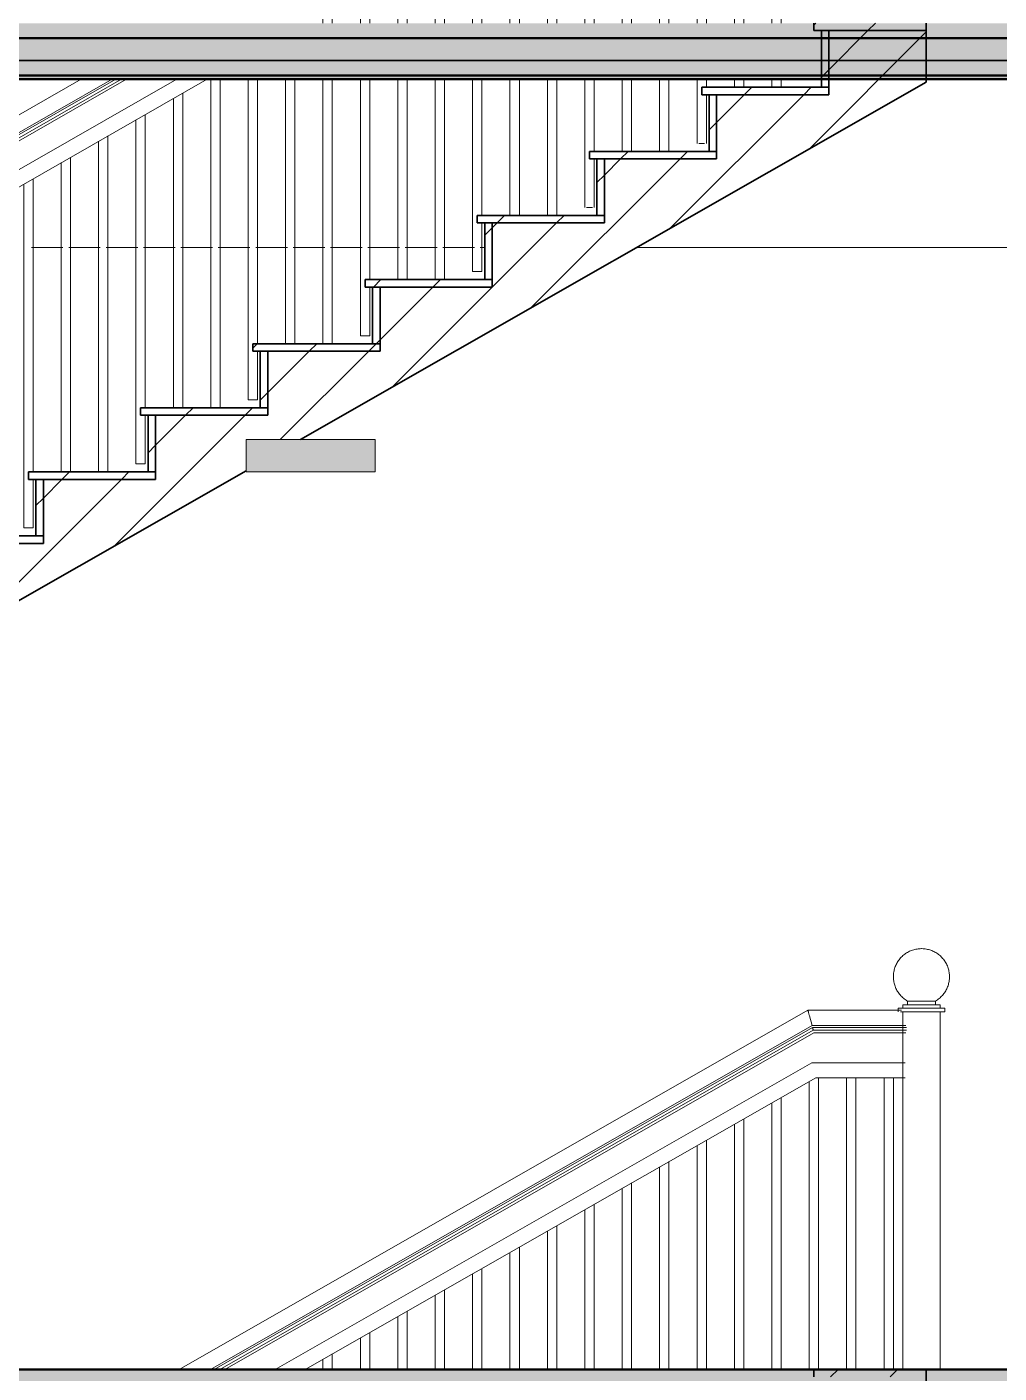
# Model space of a CAD drawing. Header units: millimetres. Extents: x -31177 to 43935, y -145912 to 20306.
# Drawn here: x -12504 to -9905, y -62510 to -58910 of the extents above; entities that cross this region are included whole.
import ezdxf

# ---------------------------------------------------------------- set-up
doc = ezdxf.new("R2010")
doc.units = ezdxf.units.MM
for name, color, linetype, lineweight in [('A-DETL', 8, 'Continuous', 18), ('A-DETL-GENF', 8, 'Continuous', 18), ('A-FLOR', 7, 'Continuous', 18), ('A-FLOR-HRAL', 2, 'Continuous', 18), ('A-FLOR-MCUT', 7, 'Continuous', 50), ('A-FLOR-PATT', 8, 'Continuous', 50), ('S-BEAM', 7, 'Continuous', 18), ('S-FNDN', 7, 'Continuous', 18), ('S-STRS', 2, 'Continuous', 25)]:
    doc.layers.add(name, color=color, linetype=linetype, lineweight=lineweight)
pattern_1 = [(45, (-5629.86, -63999.29), (-79.5495, 79.5495), [])]

# ---------------------------------------------------------------- blocks, each defined once
blk = doc.blocks.new('Railing - 150mm-V20-MẶT CẮT 3-3')
at = {"layer": 'A-FLOR-HRAL'}
for p, q in [((-10175, 8455.9), (-10175, 8465.5)), ((-10050, 8465.5), (-10175, 8465.5)), ((-10162.5, 8465.5), (-10162.5, 8475)), ((-10062.5, 8475), (-10162.5, 8475)), ((-10150, 8475), (-10150, 8485)), ((-10075, 8485), (-10150, 8485)), ((-10075, 8485), (-10075, 8475)), ((-10062.5, 8475), (-10062.5, 8465.5)), ((-10050, 8465.5), (-10050, 8455.9)), ((-10050, 8455.9), (-10168.8, 8455.9)), ((-10162.5, 7500), (-10162.5, 8455.9)), ((-10062.5, 8455.9), (-10062.5, 7500))]:
    blk.add_line(p, q, dxfattribs=at)
at = {"layer": 'A-FLOR-HRAL', "flags": 128}
for points in [[(-10112.5, 8625), (-10115.5, 8624.9), (-10118.5, 8624.8), (-10121.5, 8624.5), (-10124.4, 8624), (-10127.4, 8623.5), (-10130.3, 8622.9), (-10133.2, 8622.1), (-10136.1, 8621.2), (-10138.9, 8620.2), (-10141.7, 8619.1), (-10144.4, 8617.9), (-10147.1, 8616.5), (-10149.8, 8615.1), (-10152.3, 8613.5), (-10154.8, 8611.9), (-10157.3, 8610.2), (-10159.7, 8608.3), (-10162, 8606.4), (-10164.2, 8604.4), (-10166.3, 8602.3), (-10168.3, 8600.1), (-10170.3, 8597.8), (-10172.2, 8595.4), (-10173.9, 8593), (-10175.6, 8590.5), (-10177.2, 8588), (-10178.6, 8585.3), (-10180, 8582.7), (-10181.3, 8580), (-10182.4, 8577.2), (-10183.4, 8574.4), (-10184.4, 8571.5), (-10185.2, 8568.6), (-10185.8, 8565.7), (-10186.4, 8562.7), (-10186.9, 8559.8), (-10187.2, 8556.8), (-10187.4, 8553.8), (-10187.5, 8550.8), (-10187.5, 8547.8), (-10187.3, 8544.8), (-10187.1, 8541.8), (-10186.7, 8538.9), (-10186.2, 8535.9), (-10185.5, 8533), (-10184.8, 8530.1), (-10183.9, 8527.2), (-10183, 8524.3), (-10181.9, 8521.5), (-10180.7, 8518.8), (-10179.4, 8516.1), (-10178, 8513.4), (-10176.5, 8510.8), (-10174.9, 8508.3), (-10173.1, 8505.9), (-10171.3, 8503.5), (-10169.4, 8501.2), (-10167.4, 8498.9), (-10165.3, 8496.8), (-10163.2, 8494.7), (-10160.9, 8492.7), (-10158.6, 8490.8), (-10156.2, 8489), (-10153.7, 8487.3), (-10151.2, 8485.7), (-10150, 8485)], [(-10075, 8485), (-10072.4, 8486.6), (-10069.9, 8488.3), (-10067.5, 8490), (-10065.1, 8491.9), (-10062.8, 8493.8), (-10060.6, 8495.8), (-10058.5, 8497.9), (-10056.5, 8500.1), (-10054.5, 8502.4), (-10052.7, 8504.8), (-10050.9, 8507.2), (-10049.2, 8509.7), (-10047.7, 8512.3), (-10046.2, 8514.9), (-10044.9, 8517.6), (-10043.6, 8520.3), (-10042.5, 8523.1), (-10041.5, 8525.9), (-10040.6, 8528.8), (-10039.8, 8531.6), (-10039.1, 8534.6), (-10038.5, 8537.5), (-10038.1, 8540.5), (-10037.8, 8543.5), (-10037.6, 8546.5), (-10037.5, 8549.5), (-10037.5, 8552.5), (-10037.7, 8555.5), (-10038, 8558.4), (-10038.4, 8561.4), (-10038.9, 8564.4), (-10039.5, 8567.3), (-10040.3, 8570.2), (-10041.1, 8573.1), (-10042.1, 8575.9), (-10043.2, 8578.7), (-10044.4, 8581.5), (-10045.7, 8584.2), (-10047.1, 8586.8), (-10048.7, 8589.4), (-10050.3, 8591.9), (-10052, 8594.4), (-10053.8, 8596.7), (-10055.8, 8599), (-10057.8, 8601.3), (-10059.9, 8603.4), (-10062, 8605.5), (-10064.3, 8607.5), (-10066.6, 8609.3), (-10069, 8611.1), (-10071.5, 8612.8), (-10074.1, 8614.4), (-10076.7, 8615.9), (-10079.3, 8617.3), (-10082.1, 8618.5), (-10084.8, 8619.7), (-10087.6, 8620.8), (-10090.5, 8621.7), (-10093.4, 8622.5), (-10096.3, 8623.2), (-10099.2, 8623.8), (-10102.2, 8624.3), (-10105.2, 8624.6), (-10108.2, 8624.9), (-10111.2, 8625), (-10112.5, 8625)]]:
    blk.add_lwpolyline(points, dxfattribs=at)
blk = doc.blocks.new('Railing - 25mm-V25-MẶT CẮT 3-3')
at = {"layer": 'A-FLOR-HRAL'}
for p, q in [((-11712.5, 7500), (-11712.5, 7527)), ((-11687.5, 7541.3), (-11687.5, 7500)), ((-11712.5, 6642.9), (-11712.5, 7350)), ((-11687.5, 7350), (-11687.5, 6642.9))]:
    blk.add_line(p, q, dxfattribs=at)
blk = doc.blocks.new('Railing - 25mm-V26-MẶT CẮT 3-3')
at = {"layer": 'A-FLOR-HRAL'}
for p, q in [((-11587.5, 7598.4), (-11587.5, 7500)), ((-11612.5, 7500), (-11612.5, 7584.1)), ((-11612.5, 6664.3), (-11612.5, 7350)), ((-11587.5, 7350), (-11587.5, 6814.3)), ((-11587.5, 6794.3), (-11587.5, 6664.3)), ((-11612.5, 6664.3), (-11600, 6664.3)), ((-11600, 6664.3), (-11587.5, 6664.3))]:
    blk.add_line(p, q, dxfattribs=at)
blk = doc.blocks.new('Railing - 25mm-V27-MẶT CẮT 3-3')
at = {"layer": 'A-FLOR-HRAL'}
for p, q in [((-11512.5, 7500), (-11512.5, 7641.3)), ((-11487.5, 7655.5), (-11487.5, 7500)), ((-11512.5, 6814.3), (-11512.5, 7350)), ((-11487.5, 7350), (-11487.5, 6814.3))]:
    blk.add_line(p, q, dxfattribs=at)
blk = doc.blocks.new('Railing - 25mm-V28-MẶT CẮT 3-3')
at = {"layer": 'A-FLOR-HRAL'}
for p, q in [((-11387.5, 7712.7), (-11387.5, 7500)), ((-11412.5, 7500), (-11412.5, 7698.4)), ((-11412.5, 6814.3), (-11412.5, 7350)), ((-11387.5, 7350), (-11387.5, 6814.3))]:
    blk.add_line(p, q, dxfattribs=at)
blk = doc.blocks.new('Railing - 25mm-V29-MẶT CẮT 3-3')
at = {"layer": 'A-FLOR-HRAL'}
for p, q in [((-11312.5, 7500), (-11312.5, 7755.5)), ((-11287.5, 7769.8), (-11287.5, 7500)), ((-11312.5, 6835.7), (-11312.5, 7350)), ((-11287.5, 7350), (-11287.5, 6985.7)), ((-11287.5, 6965.7), (-11287.5, 6835.7)), ((-11312.5, 6835.7), (-11300, 6835.7)), ((-11300, 6835.7), (-11287.5, 6835.7))]:
    blk.add_line(p, q, dxfattribs=at)
blk = doc.blocks.new('Railing - 25mm-V30-MẶT CẮT 3-3')
at = {"layer": 'A-FLOR-HRAL'}
for p, q in [((-11212.5, 7500), (-11212.5, 7812.7)), ((-11187.5, 7827), (-11187.5, 7500)), ((-11212.5, 6985.7), (-11212.5, 7350)), ((-11187.5, 7350), (-11187.5, 6985.7))]:
    blk.add_line(p, q, dxfattribs=at)
blk = doc.blocks.new('Railing - 25mm-V31-MẶT CẮT 3-3')
at = {"layer": 'A-FLOR-HRAL'}
for p, q in [((-11087.5, 7884.1), (-11087.5, 7500)), ((-11112.5, 7500), (-11112.5, 7869.8)), ((-11112.5, 6985.7), (-11112.5, 7350)), ((-11087.5, 7350), (-11087.5, 6985.7))]:
    blk.add_line(p, q, dxfattribs=at)
blk = doc.blocks.new('Railing - 25mm-V32-MẶT CẮT 3-3')
at = {"layer": 'A-FLOR-HRAL'}
for p, q in [((-11012.5, 7500), (-11012.5, 7927)), ((-10987.5, 7941.3), (-10987.5, 7500)), ((-11012.5, 7007.1), (-11012.5, 7350)), ((-10987.5, 7350), (-10987.5, 7157.1)), ((-10987.5, 7137.1), (-10987.5, 7007.1)), ((-11007.7, 7007.1), (-11000, 7007.1)), ((-11000, 7007.1), (-10992.3, 7007.1))]:
    blk.add_line(p, q, dxfattribs=at)
blk = doc.blocks.new('Railing - 25mm-V33-MẶT CẮT 3-3')
at = {"layer": 'A-FLOR-HRAL'}
for p, q in [((-10887.5, 7998.4), (-10887.5, 7500)), ((-10912.5, 7500), (-10912.5, 7984.1)), ((-10912.5, 7157.1), (-10912.5, 7350)), ((-10887.5, 7350), (-10887.5, 7157.1))]:
    blk.add_line(p, q, dxfattribs=at)
blk = doc.blocks.new('Railing - 25mm-V34-MẶT CẮT 3-3')
at = {"layer": 'A-FLOR-HRAL'}
for p, q in [((-10812.5, 7500), (-10812.5, 8041.3)), ((-10787.5, 8055.5), (-10787.5, 7500)), ((-10812.5, 7157.1), (-10812.5, 7350)), ((-10787.5, 7350), (-10787.5, 7157.1))]:
    blk.add_line(p, q, dxfattribs=at)
blk = doc.blocks.new('Railing - 25mm-V35-MẶT CẮT 3-3')
at = {"layer": 'A-FLOR-HRAL'}
for p, q in [((-10687.5, 8112.7), (-10687.5, 7500)), ((-10712.5, 7500), (-10712.5, 8098.4)), ((-10712.5, 7178.6), (-10712.5, 7350)), ((-10687.5, 7350), (-10687.5, 7328.6)), ((-10687.5, 7308.6), (-10687.5, 7178.6)), ((-10707.7, 7178.6), (-10700, 7178.6)), ((-10700, 7178.6), (-10692.3, 7178.6))]:
    blk.add_line(p, q, dxfattribs=at)
blk = doc.blocks.new('Railing - 25mm-V36-MẶT CẮT 3-3')
at = {"layer": 'A-FLOR-HRAL'}
for p, q in [((-10612.5, 7500), (-10612.5, 8155.5)), ((-10587.5, 8169.8), (-10587.5, 7500)), ((-10612.5, 7328.6), (-10612.5, 7350)), ((-10587.5, 7350), (-10587.5, 7328.6))]:
    blk.add_line(p, q, dxfattribs=at)
blk = doc.blocks.new('Railing - 25mm-V37-MẶT CẮT 3-3')
at = {"layer": 'A-FLOR-HRAL'}
for p, q in [((-10512.5, 7500), (-10512.5, 8212.7)), ((-10487.5, 8226.3), (-10487.5, 7500)), ((-10512.5, 7328.6), (-10512.5, 7350)), ((-10487.5, 7350), (-10487.5, 7328.6))]:
    blk.add_line(p, q, dxfattribs=at)
blk = doc.blocks.new('Railing - 25mm-V38-MẶT CẮT 3-3')
at = {"layer": 'A-FLOR-HRAL'}
for p, q in [((-10387.5, 8280), (-10387.5, 7500)), ((-10412.5, 7500), (-10412.5, 8269.8))]:
    blk.add_line(p, q, dxfattribs=at)
blk = doc.blocks.new('Railing - 25mm-V39-MẶT CẮT 3-3')
at = {"layer": 'A-FLOR-HRAL'}
for p, q in [((-10312.5, 7500), (-10312.5, 8280)), ((-10287.5, 8280), (-10287.5, 7500))]:
    blk.add_line(p, q, dxfattribs=at)
blk = doc.blocks.new('Railing - Railing-2370128-MẶT CẮT 3-3')
at = {"layer": 'A-FLOR-HRAL'}
for p, q in [((-10416, 8460.3), (-12096.6, 7500)), ((-10166.2, 8460.3), (-10416, 8460.3)), ((-10405.1, 8419.1), (-10412, 8445.2)), ((-10405.1, 8419.1), (-12013.4, 7500)), ((-10403.8, 8414.2), (-12003.7, 7500)), ((-10403.8, 8414.2), (-12003.7, 7500)), ((-11988.4, 7500), (-10401.8, 8406.6)), ((-10401.8, 8406.6), (-11988.4, 7500)), ((-10400, 8400), (-11975, 7500)), ((-10154.4, 8419.1), (-10405.1, 8419.1)), ((-10152.5, 8414.2), (-10403.8, 8414.2)), ((-10154.4, 8414.2), (-10403.8, 8414.2)), ((-10401.8, 8406.6), (-10152.5, 8406.6)), ((-10154.4, 8406.6), (-10401.8, 8406.6)), ((-10154.4, 8400), (-10400, 8400)), ((-10405.3, 8320), (-11840.3, 7500)), ((-10156.4, 8320), (-10405.3, 8320)), ((-10394.7, 8280), (-11759.7, 7500)), ((-10156.4, 8280), (-10394.7, 8280))]:
    blk.add_line(p, q, dxfattribs=at)
for points, knots in [([(-10412, 8445.2), (-10412.3, 8446.3), (-10412.9, 8448.4), (-10413.7, 8451.6), (-10414.5, 8454.5), (-10415.4, 8457.8), (-10415.9, 8459.9), (-10416, 8460.3), (-10416, 8460.3)], [0, 0, 0, 0, 0.142857, 0.285714, 0.428571, 0.571429, 0.857143, 1, 1, 1, 1]), ([(-10401.8, 8406.6), (-10401.8, 8406.6), (-10401.8, 8406.9), (-10402, 8407.7), (-10402.3, 8408.5), (-10402.5, 8409.4), (-10402.8, 8410.4), (-10403, 8411.4), (-10403.3, 8412.4), (-10403.5, 8413.2), (-10403.7, 8413.8), (-10403.8, 8414.1), (-10403.8, 8414.2), (-10403.8, 8414.2)], [0, 0, 0, 0, 0.166667, 0.25, 0.333333, 0.416667, 0.5, 0.583333, 0.666667, 0.75, 0.833333, 0.916667, 1, 1, 1, 1])]:
    blk.add_open_spline(points, degree=3, knots=knots, dxfattribs=at)
for name, p in [('Railing - 150mm-V20-MẶT CẮT 3-3', (0, 0)), ('Railing - 25mm-V38-MẶT CẮT 3-3', (0, 0)), ('Railing - 25mm-V39-MẶT CẮT 3-3', (0, 0)), ('Railing - 25mm-V39-MẶT CẮT 3-3', (100, 0)), ('Railing - 25mm-V37-MẶT CẮT 3-3', (0, 0)), ('Railing - 25mm-V36-MẶT CẮT 3-3', (0, 0)), ('Railing - 25mm-V35-MẶT CẮT 3-3', (0, 0)), ('Railing - 25mm-V34-MẶT CẮT 3-3', (0, 0)), ('Railing - 25mm-V33-MẶT CẮT 3-3', (0, 0)), ('Railing - 25mm-V32-MẶT CẮT 3-3', (0, 0)), ('Railing - 25mm-V31-MẶT CẮT 3-3', (0, 0)), ('Railing - 25mm-V30-MẶT CẮT 3-3', (0, 0)), ('Railing - 25mm-V29-MẶT CẮT 3-3', (0, 0)), ('Railing - 25mm-V28-MẶT CẮT 3-3', (0, 0)), ('Railing - 25mm-V27-MẶT CẮT 3-3', (0, 0)), ('Railing - 25mm-V26-MẶT CẮT 3-3', (0, 0)), ('Railing - 25mm-V25-MẶT CẮT 3-3', (0, 0))]:
    blk.add_blockref(name, p)
blk = doc.blocks.new('Railing - 25mm-V21-MẶT CẮT 3-3')
at = {"layer": 'A-FLOR-HRAL'}
for p, q in [((-12512.5, 6150), (-12512.5, 7069.8)), ((-12487.5, 7084.1), (-12487.5, 6300)), ((-12487.5, 6280), (-12487.5, 6150)), ((-12512.5, 6150), (-12500, 6150)), ((-12500, 6150), (-12487.5, 6150))]:
    blk.add_line(p, q, dxfattribs=at)
blk = doc.blocks.new('Railing - 25mm-V46-MẶT CẮT 3-3')
at = {"layer": 'A-FLOR-HRAL'}
for p, q in [((-12387.5, 10741.2), (-12387.5, 9900)), ((-12412.5, 9900), (-12412.5, 10727))]:
    blk.add_line(p, q, dxfattribs=at)
blk = doc.blocks.new('Railing - 25mm-2368063-MẶT CẮT 3-3')
at = {"layer": 'A-FLOR-HRAL'}
for p, q in [((-12912.5, 5957.1), (-12912.5, 6841.3)), ((-12887.5, 6855.5), (-12887.5, 5957.1))]:
    blk.add_line(p, q, dxfattribs=at)
blk = doc.blocks.new('Railing - 25mm-2368061-MẶT CẮT 3-3')
at = {"layer": 'A-FLOR-HRAL'}
for p, q in [((-13012.5, 5957.1), (-13012.5, 6784.1)), ((-12987.5, 6798.4), (-12987.5, 5957.1))]:
    blk.add_line(p, q, dxfattribs=at)
blk = doc.blocks.new('Railing - 25mm-V22-MẶT CẮT 3-3')
at = {"layer": 'A-FLOR-HRAL'}
for p, q in [((-12012.5, 6471.4), (-12012.5, 7350)), ((-11987.5, 7350), (-11987.5, 6471.4))]:
    blk.add_line(p, q, dxfattribs=at)
blk = doc.blocks.new('Railing - 25mm-V23-MẶT CẮT 3-3')
at = {"layer": 'A-FLOR-HRAL'}
for p, q in [((-11912.5, 6492.9), (-11912.5, 7350)), ((-11887.5, 7350), (-11887.5, 6642.9)), ((-11887.5, 6622.9), (-11887.5, 6492.9)), ((-11912.5, 6492.9), (-11900, 6492.9)), ((-11900, 6492.9), (-11887.5, 6492.9))]:
    blk.add_line(p, q, dxfattribs=at)
blk = doc.blocks.new('Railing - 25mm-V24-MẶT CẮT 3-3')
at = {"layer": 'A-FLOR-HRAL'}
for p, q in [((-11812.5, 6642.9), (-11812.5, 7350)), ((-11787.5, 7350), (-11787.5, 6642.9))]:
    blk.add_line(p, q, dxfattribs=at)
blk = doc.blocks.new('Railing - 25mm-V47-MẶT CẮT 3-3')
at = {"layer": 'A-FLOR-HRAL'}
for p, q in [((-11087.5, 11484.1), (-11087.5, 11100)), ((-11112.5, 11100), (-11112.5, 11469.2)), ((-11112.5, 10585.7), (-11112.5, 10950)), ((-11087.5, 10950), (-11087.5, 10585.7))]:
    blk.add_line(p, q, dxfattribs=at)
blk = doc.blocks.new('Railing - 25mm-V48-MẶT CẮT 3-3')
at = {"layer": 'A-FLOR-HRAL'}
for p, q in [((-10512.5, 11100), (-10512.5, 11812.7)), ((-10487.5, 11827), (-10487.5, 11100)), ((-10512.5, 10928.6), (-10512.5, 10950)), ((-10487.5, 10950), (-10487.5, 10928.6))]:
    blk.add_line(p, q, dxfattribs=at)
blk = doc.blocks.new('Railing - Railing-2370322-MẶT CẮT 3-3')
at = {"layer": 'A-FLOR-HRAL'}
for p, q in [((-12359.1, 10950), (-13129.9, 10509.5)), ((-12102.8, 10950), (-13109.9, 10374.5)), ((-12275.9, 10950), (-13109.5, 10473.7)), ((-12266.2, 10950), (-13107.1, 10469.5)), ((-12266.2, 10950), (-13107.1, 10469.5)), ((-13103.3, 10462.9), (-12250.9, 10950)), ((-12250.9, 10950), (-13103.3, 10462.9)), ((-12237.5, 10950), (-13100, 10457.1)), ((-12022.2, 10950), (-13090.1, 10339.8))]:
    blk.add_line(p, q, dxfattribs=at)
for name, p in [('Railing - 25mm-V48-MẶT CẮT 3-3', (0, 0)), ('Railing - 25mm-V36-MẶT CẮT 3-3', (0, 3600)), ('Railing - 25mm-V35-MẶT CẮT 3-3', (0, 3600)), ('Railing - 25mm-V34-MẶT CẮT 3-3', (0, 3600)), ('Railing - 25mm-V33-MẶT CẮT 3-3', (0, 3600)), ('Railing - 25mm-V32-MẶT CẮT 3-3', (0, 3600)), ('Railing - 25mm-V47-MẶT CẮT 3-3', (0, 0)), ('Railing - 25mm-V30-MẶT CẮT 3-3', (0, 3600)), ('Railing - 25mm-V29-MẶT CẮT 3-3', (0, 3600)), ('Railing - 25mm-V28-MẶT CẮT 3-3', (0, 3600)), ('Railing - 25mm-V27-MẶT CẮT 3-3', (0, 3600)), ('Railing - 25mm-V26-MẶT CẮT 3-3', (0, 3600)), ('Railing - 25mm-V25-MẶT CẮT 3-3', (0, 3600)), ('Railing - 25mm-V22-MẶT CẮT 3-3', (0, 3600)), ('Railing - 25mm-V23-MẶT CẮT 3-3', (0, 3600)), ('Railing - 25mm-V24-MẶT CẮT 3-3', (0, 3600)), ('Railing - 25mm-2368061-MẶT CẮT 3-3', (900, 4114.3)), ('Railing - 25mm-V21-MẶT CẮT 3-3', (300, 3771.4)), ('Railing - 25mm-2368063-MẶT CẮT 3-3', (600, 3942.9)), ('Railing - 25mm-V46-MẶT CẮT 3-3', (0, 0)), ('Railing - 25mm-V21-MẶT CẮT 3-3', (0, 3600))]:
    blk.add_blockref(name, p)

msp = doc.modelspace()

# ---------------------------------------------------------------- hatches: boundary and pattern name
at = {"layer": 'A-DETL-GENF'}
msp.add_hatch(color=7, dxfattribs=at).paths.add_polyline_path([(-11687.7, -60100), (-11572.8, -60100), (-11572.8, -60013.7), (-11917.8, -60013.7), (-11917.8, -60100), (-11851.4, -60100)])
at = {"layer": 'A-FLOR-PATT'}
for points in [[(100.4, -58940), (100.4, -58900), (-15000, -58900), (-15000, -58940), (-62.7, -58940)], [(-15000, -59040), (100.4, -59040), (100.4, -58940), (-15000, -58940)], [(-226.4, -62540), (100.4, -62540), (100.4, -62500), (-15000, -62500), (-15000, -62540), (-553.9, -62540)]]:
    msp.add_hatch(color=256, dxfattribs=at).paths.add_polyline_path(points)
at = {"layer": 'A-FLOR-PATT', "lineweight": 18}
msp.add_hatch(color=256, dxfattribs=at).paths.add_polyline_path([(100.4, -59050), (100.4, -59040), (-15000, -59040), (-15000, -59050), (-62.7, -59050)])
at = {"layer": 'S-STRS', "lineweight": 18}
h = msp.add_hatch(dxfattribs=at)
h.set_pattern_fill('FP_3', color=256, style=0, pattern_type=2)
h.set_pattern_definition(pattern_1)
h.paths.add_polyline_path([(-13060, -60714.3), (-12997.6, -60713.8), (-11917.8, -60096.8), (-11917.8, -60013.7), (-11772.4, -60013.7), (-10100, -59058), (-10100, -58920), (-10360, -58920), (-10360, -59091.4), (-10660, -59091.4), (-10660, -59262.9), (-10960, -59262.9), (-10960, -59434.3), (-11260, -59434.3), (-11260, -59605.7), (-11560, -59605.7), (-11560, -59777.1), (-11860, -59777.1), (-11860, -59948.6), (-12160, -59948.6), (-12160, -60120), (-12460, -60120), (-12460, -60291.4), (-12760, -60291.4), (-12760, -60462.9), (-13060, -60462.9), (-13060, -60648.6)])
h = msp.add_hatch(dxfattribs=at)
h.set_pattern_fill('FP_3', color=256, style=0, pattern_type=2)
h.set_pattern_definition(pattern_1)
h.paths.add_polyline_path([(-10100, -58920), (-10100, -58900), (-10400, -58900), (-10400, -58920), (-10132.2, -58920)])
h = msp.add_hatch(dxfattribs=at)
h.set_pattern_fill('FP_3', color=256, style=0, pattern_type=2)
h.set_pattern_definition(pattern_1)
h.paths.add_polyline_path([(-10377.8, -59071.4), (-10360, -59071.4), (-10360, -58920), (-10380, -58920), (-10380, -59071.4)])
h = msp.add_hatch(dxfattribs=at)
h.set_pattern_fill('FP_3', color=256, style=0, pattern_type=2)
h.set_pattern_definition(pattern_1)
h.paths.add_polyline_path([(-10377.8, -59091.4), (-10360, -59091.4), (-10360, -59071.4), (-10700, -59071.4), (-10700, -59091.4), (-10459.7, -59091.4)])
h = msp.add_hatch(dxfattribs=at)
h.set_pattern_fill('FP_3', color=256, style=0, pattern_type=2)
h.set_pattern_definition(pattern_1)
h.paths.add_polyline_path([(-10680, -59242.9), (-10660, -59242.9), (-10660, -59091.4), (-10680, -59091.4), (-10680, -59126.5)])
h = msp.add_hatch(dxfattribs=at)
h.set_pattern_fill('FP_3', color=256, style=0, pattern_type=2)
h.set_pattern_definition(pattern_1)
h.paths.add_polyline_path([(-10787.2, -59262.9), (-10660, -59262.9), (-10660, -59242.9), (-11000, -59242.9), (-11000, -59262.9), (-10869, -59262.9)])
h = msp.add_hatch(dxfattribs=at)
h.set_pattern_fill('FP_3', color=256, style=0, pattern_type=2)
h.set_pattern_definition(pattern_1)
h.paths.add_polyline_path([(-10980, -59414.3), (-10960, -59414.3), (-10960, -59262.9), (-10980, -59262.9), (-10980, -59391.2)])
h = msp.add_hatch(dxfattribs=at)
h.set_pattern_fill('FP_3', color=256, style=0, pattern_type=2)
h.set_pattern_definition(pattern_1)
h.paths.add_polyline_path([(-11032.8, -59434.3), (-10960, -59434.3), (-10960, -59414.3), (-11300, -59414.3), (-11300, -59434.3), (-11114.6, -59434.3)])
h = msp.add_hatch(dxfattribs=at)
h.set_pattern_fill('FP_3', color=256, style=0, pattern_type=2)
h.set_pattern_definition(pattern_1)
h.paths.add_polyline_path([(-11278.4, -59585.7), (-11260, -59585.7), (-11260, -59434.3), (-11280, -59434.3), (-11280, -59585.7)])
h = msp.add_hatch(dxfattribs=at)
h.set_pattern_fill('FP_3', color=256, style=0, pattern_type=2)
h.set_pattern_definition(pattern_1)
h.paths.add_polyline_path([(-11278.4, -59605.7), (-11260, -59605.7), (-11260, -59585.7), (-11600, -59585.7), (-11600, -59605.7), (-11360.2, -59605.7)])
h = msp.add_hatch(dxfattribs=at)
h.set_pattern_fill('FP_3', color=256, style=0, pattern_type=2)
h.set_pattern_definition(pattern_1)
h.paths.add_polyline_path([(-11580, -59757.1), (-11560, -59757.1), (-11560, -59605.7), (-11580, -59605.7), (-11580, -59722.1)])
h = msp.add_hatch(dxfattribs=at)
h.set_pattern_fill('FP_3', color=256, style=0, pattern_type=2)
h.set_pattern_definition(pattern_1)
h.paths.add_polyline_path([(-11605.8, -59777.1), (-11560, -59777.1), (-11560, -59757.1), (-11900, -59757.1), (-11900, -59777.1), (-11687.7, -59777.1)])
h = msp.add_hatch(dxfattribs=at)
h.set_pattern_fill('FP_3', color=256, style=0, pattern_type=2)
h.set_pattern_definition(pattern_1)
h.paths.add_polyline_path([(-11860, -59928.6), (-11860, -59777.1), (-11880, -59777.1), (-11880, -59928.6)])
h = msp.add_hatch(dxfattribs=at)
h.set_pattern_fill('FP_3', color=256, style=0, pattern_type=2)
h.set_pattern_definition(pattern_1)
h.paths.add_polyline_path([(-11933.3, -59948.6), (-11860, -59948.6), (-11860, -59928.6), (-12200, -59928.6), (-12200, -59948.6), (-12015.2, -59948.6)])
h = msp.add_hatch(dxfattribs=at)
h.set_pattern_fill('FP_3', color=256, style=0, pattern_type=2)
h.set_pattern_definition(pattern_1)
h.paths.add_polyline_path([(-12178.9, -60100), (-12160, -60100), (-12160, -59948.6), (-12180, -59948.6), (-12180, -60100)])
h = msp.add_hatch(dxfattribs=at)
h.set_pattern_fill('FP_3', color=256, style=0, pattern_type=2)
h.set_pattern_definition(pattern_1)
h.paths.add_polyline_path([(-12500, -60120), (-12160, -60119.2), (-12160, -60100), (-12500, -60100), (-12500, -60119.2)])
h = msp.add_hatch(dxfattribs=at)
h.set_pattern_fill('FP_3', color=256, style=0, pattern_type=2)
h.set_pattern_definition(pattern_1)
h.paths.add_polyline_path([(-12480, -60271.4), (-12460, -60271.4), (-12460, -60120), (-12480, -60120), (-12480, -60251.6)])
h = msp.add_hatch(dxfattribs=at)
h.set_pattern_fill('FP_3', color=256, style=0, pattern_type=2)
h.set_pattern_definition(pattern_1)
h.paths.add_polyline_path([(-12506.4, -60291.4), (-12460, -60291.4), (-12460, -60271.4), (-12800, -60271.4), (-12800, -60291.4), (-12588.2, -60291.4)])
h = msp.add_hatch(dxfattribs=at)
h.set_pattern_fill('FP_3', color=256, style=0, pattern_type=2)
h.set_pattern_definition(pattern_1)
h.paths.add_polyline_path([(-10214.1, -62520), (-10100, -62520), (-10100, -62500), (-10400, -62500), (-10400, -62520), (-10296, -62520)])

# ---------------------------------------------------------------- linework, layer by layer
at = {"layer": 'A-DETL'}
for p, q in [((-11572.8, -60013.7), (-11917.8, -60013.7)), ((-11917.8, -60013.7), (-11917.8, -60100)), ((-11572.8, -60100), (-11572.8, -60013.7)), ((-11917.8, -60100), (-11572.8, -60100))]:
    msp.add_line(p, q, dxfattribs=at)
at = {"layer": 'A-FLOR', "color": 250, "lineweight": 50}
for p, q in [((-15000, -59050), (100.4, -59050)), ((100.4, -62500), (-15000, -62500))]:
    msp.add_line(p, q, dxfattribs=at)
at = {"layer": 'A-FLOR-MCUT'}
for p, q in [((100.4, -58940), (-15000, -58940)), ((100.4, -59040), (-15000, -59040))]:
    msp.add_line(p, q, dxfattribs=at)
at = {"layer": 'S-BEAM'}
for p, q in [((-12407.9, -59500), (-12492.1, -59500)), ((-12307.8, -59500), (-12392.2, -59500)), ((-12207.8, -59500), (-12292.2, -59500)), ((-12107.8, -59500), (-12192.2, -59500)), ((-12007.7, -59500), (-12092.2, -59500)), ((-11907.7, -59500), (-11992.3, -59500)), ((-11807.7, -59500), (-11892.3, -59500)), ((-11707.7, -59500), (-11792.3, -59500)), ((-11607.6, -59500), (-11692.3, -59500)), ((-11507.6, -59500), (-11592.4, -59500)), ((-11407.6, -59500), (-11492.4, -59500)), ((-11307.5, -59500), (-11392.4, -59500)), ((-11280, -59500), (-11292.5, -59500)), ((-8012.7, -59500), (-10873.4, -59500))]:
    msp.add_line(p, q, dxfattribs=at)
at = {"layer": 'S-FNDN', "lineweight": 35}
for p, q in [((-10100, -58900), (-10100, -59000)), ((-15000, -59000), (100.4, -59000)), ((-10100, -62500), (-10100, -62600))]:
    msp.add_line(p, q, dxfattribs=at)
at = {"layer": 'S-STRS', "lineweight": 35}
for p, q in [((-10400, -58900), (-10400, -58920)), ((-10400, -58920), (-10100, -58920)), ((-10380, -58920), (-10380, -59071.4)), ((-10360, -58920), (-10380, -58920)), ((-10100, -58920), (-10360, -58920)), ((-10360, -58920), (-10360, -59091.4)), ((-10360, -59071.4), (-10360, -58920)), ((-10100, -58920), (-10100, -58900)), ((-10100, -59058), (-10100, -58920)), ((-11772.4, -60013.7), (-10100, -59058)), ((-10360, -59071.4), (-10700, -59071.4)), ((-10700, -59071.4), (-10700, -59091.4)), ((-10380, -59071.4), (-10360, -59071.4)), ((-10360, -59091.4), (-10360, -59071.4)), ((-10700, -59091.4), (-10360, -59091.4)), ((-10680, -59091.4), (-10680, -59242.9)), ((-10660, -59091.4), (-10680, -59091.4)), ((-10360, -59091.4), (-10660, -59091.4)), ((-10660, -59091.4), (-10660, -59262.9)), ((-10660, -59242.9), (-10660, -59091.4)), ((-10660, -59242.9), (-11000, -59242.9)), ((-11000, -59242.9), (-11000, -59262.9)), ((-10680, -59242.9), (-10660, -59242.9)), ((-10660, -59262.9), (-10660, -59242.9)), ((-11000, -59262.9), (-10660, -59262.9)), ((-10980, -59262.9), (-10980, -59414.3)), ((-10960, -59262.9), (-10980, -59262.9)), ((-10660, -59262.9), (-10960, -59262.9)), ((-10960, -59262.9), (-10960, -59434.3)), ((-10960, -59414.3), (-10960, -59262.9)), ((-10960, -59414.3), (-11300, -59414.3)), ((-11300, -59414.3), (-11300, -59434.3)), ((-11300, -59434.3), (-10960, -59434.3)), ((-11280, -59434.3), (-11280, -59585.7)), ((-11260, -59434.3), (-11280, -59434.3)), ((-10960, -59434.3), (-11260, -59434.3)), ((-11260, -59434.3), (-11260, -59605.7)), ((-11260, -59585.7), (-11260, -59434.3)), ((-10980, -59414.3), (-10960, -59414.3)), ((-10960, -59434.3), (-10960, -59414.3)), ((-11260, -59585.7), (-11600, -59585.7)), ((-11600, -59585.7), (-11600, -59605.7)), ((-11600, -59605.7), (-11260, -59605.7)), ((-11580, -59605.7), (-11580, -59757.1)), ((-11560, -59605.7), (-11580, -59605.7)), ((-11260, -59605.7), (-11560, -59605.7)), ((-11560, -59605.7), (-11560, -59777.1)), ((-11560, -59757.1), (-11560, -59605.7)), ((-11280, -59585.7), (-11260, -59585.7)), ((-11260, -59605.7), (-11260, -59585.7)), ((-11560, -59757.1), (-11900, -59757.1)), ((-11900, -59757.1), (-11900, -59777.1)), ((-11580, -59757.1), (-11560, -59757.1)), ((-11560, -59777.1), (-11560, -59757.1)), ((-11900, -59777.1), (-11560, -59777.1)), ((-11880, -59777.1), (-11880, -59928.6)), ((-11860, -59777.1), (-11880, -59777.1)), ((-11560, -59777.1), (-11860, -59777.1)), ((-11860, -59777.1), (-11860, -59948.6)), ((-11860, -59928.6), (-11860, -59777.1)), ((-11860, -59928.6), (-12200, -59928.6)), ((-12200, -59928.6), (-12200, -59948.6)), ((-11880, -59928.6), (-11860, -59928.6)), ((-11860, -59948.6), (-11860, -59928.6)), ((-12200, -59948.6), (-11860, -59948.6)), ((-12180, -59948.6), (-12180, -60100)), ((-12160, -59948.6), (-12180, -59948.6)), ((-11860, -59948.6), (-12160, -59948.6)), ((-12160, -59948.6), (-12160, -60120)), ((-12160, -60100), (-12160, -59948.6)), ((-12998.4, -60714.3), (-11917.8, -60096.8)), ((-12160, -60100), (-12500, -60100)), ((-12500, -60100), (-12500, -60120)), ((-12500, -60120), (-12160, -60120)), ((-12480, -60120), (-12480, -60271.4)), ((-12460, -60120), (-12480, -60120)), ((-12160, -60120), (-12460, -60120)), ((-12460, -60120), (-12460, -60291.4)), ((-12460, -60271.4), (-12460, -60120)), ((-12180, -60100), (-12160, -60100)), ((-12160, -60120), (-12160, -60100)), ((-12460, -60271.4), (-12800, -60271.4)), ((-12800, -60291.4), (-12460, -60291.4)), ((-12460, -60291.4), (-12760, -60291.4)), ((-12480, -60271.4), (-12460, -60271.4)), ((-12460, -60291.4), (-12460, -60271.4)), ((-10100, -62500), (-10400, -62500)), ((-10400, -62500), (-10400, -62520)), ((-10100, -62520), (-10100, -62500))]:
    msp.add_line(p, q, dxfattribs=at)

# ---------------------------------------------------------------- block references
at = {"layer": 'A-FLOR-HRAL'}
for name in ['Railing - Railing-2370322-MẶT CẮT 3-3', 'Railing - Railing-2370128-MẶT CẮT 3-3']:
    msp.add_blockref(name, (0, -70000), dxfattribs=at)

doc.saveas('drawing.dxf')
